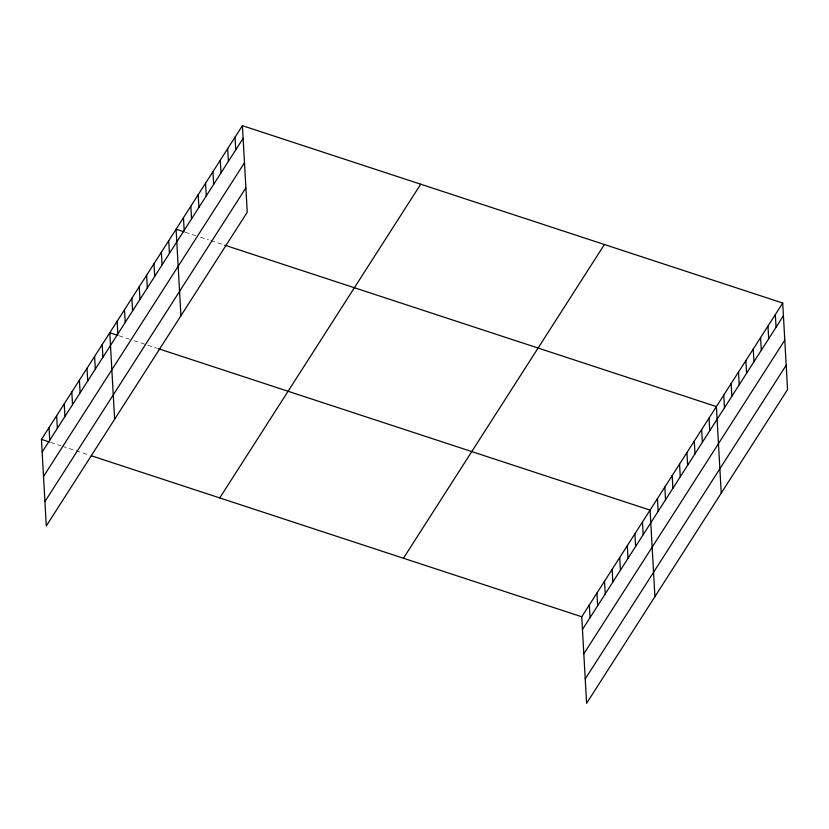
<?xml version="1.0" encoding="UTF-8"?>
<svg xmlns="http://www.w3.org/2000/svg" width="829" height="829" viewBox="0 0 829 829"><rect width="100%" height="100%" fill="white"/><g stroke="black" fill="none" stroke-linecap="round" stroke-linejoin="round"><path stroke-width="0.62" stroke-dasharray="4.14 3.11" d="M185.354 232.244L195.779 235.664M200.411 237.187L208.514 239.84M210.825 240.607L223.561 244.783M119.034 335.766L129.459 339.196M134.091 340.709L157.241 348.315M50.714 442.437L61.128 445.857M62.289 446.24L88.921 454.976"/><path stroke-width="1.24" d="M242.41 125.676L247.249 212.224L46.289 525.949L41.45 439.401L242.41 125.676L782.711 303.051L787.55 389.599L586.59 703.324L581.751 616.776L782.711 303.051M42.155 452.095L243.115 138.37M43.522 476.468L244.482 162.743M44.921 501.576L245.881 187.851M219.747 497.928L420.707 184.204M403.454 558.238L604.414 244.514M582.466 629.47L783.426 315.745M583.823 653.843L784.783 340.118M585.233 678.951L786.193 365.226M184.193 231.861L176.09 229.198L180.929 315.756M224.721 245.166L716.391 406.583L721.23 493.131M117.884 335.393L109.78 332.73L114.62 419.277M158.401 348.698L650.081 510.115L654.92 596.662M41.45 439.401L49.553 442.054M91.231 455.743L581.751 616.776M775.343 314.554L776.048 327.248M767.975 326.056L768.68 338.75M760.607 337.558L761.312 350.252M753.24 349.061L753.944 361.765M745.872 360.563L746.577 373.268M738.504 372.076L739.209 384.77M731.137 383.578L731.841 396.272M723.758 395.081L724.473 407.775M709.023 418.085L709.738 430.779M701.655 429.588L702.37 442.282M694.287 441.09L695.003 453.784M686.92 452.593L687.635 465.287M679.552 464.095L680.267 476.789M672.184 475.597L672.889 488.291M664.817 487.1L665.521 499.804M657.449 498.602L658.153 511.306M642.485 521.959L643.2 534.653M634.9 533.814L635.605 546.508M627.304 545.669L628.009 558.363M619.709 557.513L620.424 570.217M612.123 569.368L612.828 582.062M604.528 581.222L605.243 593.916M596.932 593.077L597.647 605.771M589.346 604.921L590.051 617.615M235.042 137.179L235.747 149.873M227.674 148.681L228.379 161.375M220.307 160.184L221.011 172.878M212.939 171.686L213.644 184.38M205.561 183.188L206.276 195.882M198.193 194.691L198.908 207.385M190.825 206.193L191.54 218.887M183.458 217.695L184.173 230.389M168.722 240.7L169.437 253.405M161.354 252.203L162.069 264.907M153.987 263.715L154.691 276.409M146.619 275.218L147.324 287.912M139.251 286.72L139.956 299.414M131.884 298.222L132.588 310.916M124.516 309.725L125.22 322.419M117.148 321.227L117.853 333.921M102.185 344.584L102.889 357.278M94.589 356.429L95.304 369.133M87.004 368.283L87.708 380.977M79.408 380.138L80.123 392.832M71.812 391.993L72.527 404.687M64.227 403.837L64.931 416.541M56.631 415.692L57.346 428.386M49.046 427.546L49.75 440.24"/></g></svg>
